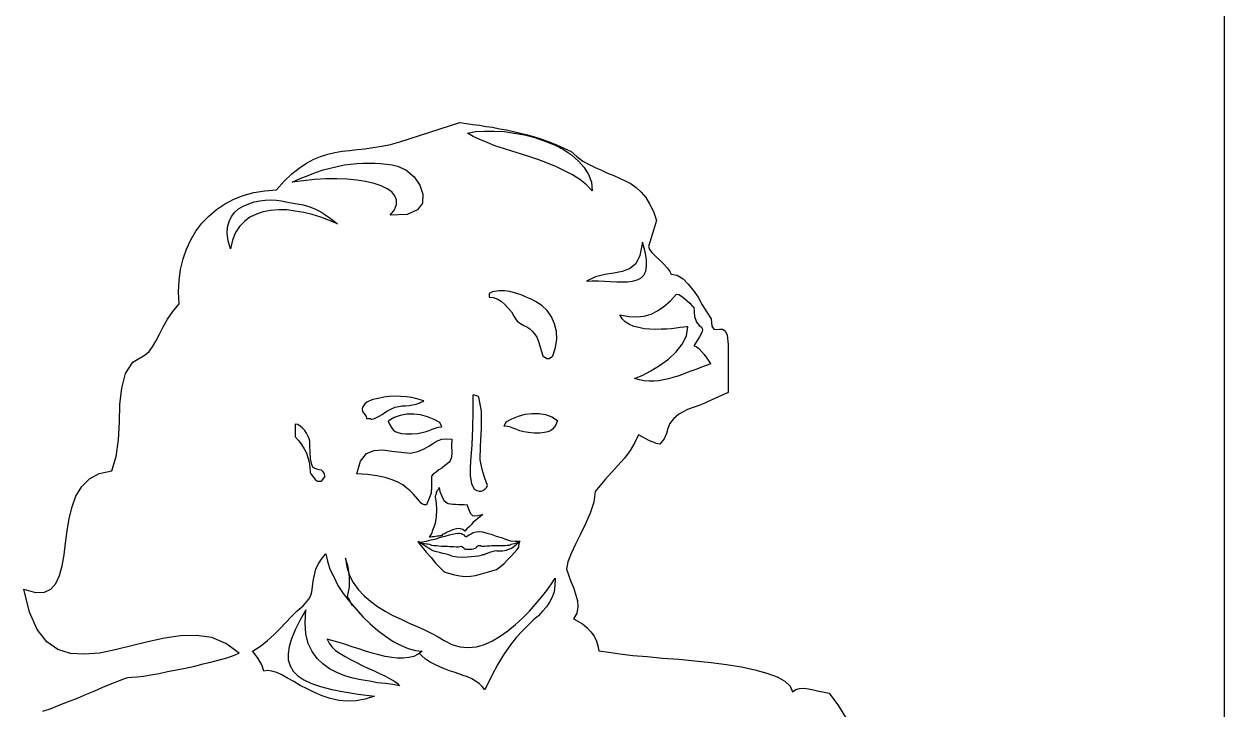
# Model space of a CAD drawing. Extents: x 11 to 592, y 33 to 88.
# Drawn here: x 275.44 to 281.26, y 61.2 to 64.53 of the extents above; entities that cross this region are included whole.
import ezdxf

# ---------------------------------------------------------------- set-up
doc = ezdxf.new("R2010")
doc.units = 0
doc.layers.get('0').update_dxf_attribs({"linetype": 'CONTINUOUS'})
doc.layers.add('PISO', color=5, linetype='CONTINUOUS')

msp = doc.modelspace()

# ---------------------------------------------------------------- linework, layer by layer
at = {"linetype": 'CONTINUOUS'}
for points in [[(275.5266, 61.1926), (275.5676, 61.2056), (275.6087, 61.2225), (275.6516, 61.2392), (275.6945, 61.256), (275.7375, 61.2747), (275.7785, 61.2915), (275.8177, 61.3083), (275.8531, 61.3232), (275.8867, 61.3363), (275.9148, 61.3474), (275.939, 61.3549), (275.9576, 61.3568), (275.9838, 61.3587), (276.0155, 61.3624), (276.0509, 61.368), (276.0901, 61.3754), (276.1312, 61.3848), (276.1741, 61.3922), (276.2189, 61.4016), (276.2637, 61.4109), (276.3047, 61.4221), (276.3458, 61.4315), (276.3831, 61.4408), (276.4148, 61.4501), (276.4429, 61.4594), (276.4633, 61.4669), (276.4783, 61.4744), (276.4148, 61.521), (276.3458, 61.549), (276.2712, 61.5602), (276.1946, 61.5583), (276.1163, 61.5471), (276.036, 61.5285), (275.9558, 61.5098), (275.8774, 61.4893), (275.8009, 61.4744), (275.7281, 61.4688), (275.6609, 61.4725), (275.5993, 61.4912), (275.5452, 61.5285), (275.4986, 61.5882), (275.4613, 61.6721), (275.4351, 61.7841), (275.4911, 61.7673), (275.534, 61.7692), (275.5658, 61.7841), (275.59, 61.8121), (275.6068, 61.8513), (275.6199, 61.898), (275.6292, 61.9502), (275.6366, 62.008), (275.6441, 62.0677), (275.6535, 62.1275), (275.6684, 62.1835), (275.6871, 62.2357), (275.7151, 62.2824), (275.7524, 62.3197), (275.799, 62.3458), (275.8606, 62.3589), (275.883, 62.428), (275.8942, 62.5082), (275.8979, 62.594), (275.8998, 62.6799), (275.9091, 62.7601), (275.9278, 62.831), (275.9632, 62.8851), (276.0229, 62.9206), (276.0416, 62.9373), (276.0584, 62.9597), (276.0752, 62.9878), (276.092, 63.0214), (276.1107, 63.0568), (276.1312, 63.0941), (276.1573, 63.1314), (276.1871, 63.1687), (276.1853, 63.2266), (276.1871, 63.2826), (276.1946, 63.3349), (276.2077, 63.3871), (276.2226, 63.4338), (276.245, 63.4785), (276.2692, 63.5215), (276.2973, 63.5606), (276.3309, 63.5943), (276.3682, 63.626), (276.4074, 63.6521), (276.4522, 63.6764), (276.4988, 63.695), (276.5492, 63.7081), (276.6033, 63.7174), (276.6593, 63.7212), (276.6966, 63.764), (276.734, 63.7995), (276.7694, 63.8275), (276.8048, 63.8517), (276.8403, 63.8704), (276.8739, 63.8835), (276.9093, 63.8947), (276.9429, 63.9021), (276.9784, 63.9096), (277.0138, 63.9133), (277.0512, 63.9171), (277.0885, 63.9208), (277.1295, 63.9264), (277.1706, 63.9338), (277.2135, 63.9413), (277.2583, 63.9544), (277.5494, 64.0477)], [(277.5494, 64.0477), (277.5812, 64.044), (277.6129, 64.0383), (277.6446, 64.0347), (277.6763, 64.029), (277.7081, 64.0253), (277.7416, 64.0179), (277.7752, 64.0123), (277.8088, 64.0048), (277.8442, 63.9973), (277.8779, 63.988), (277.9114, 63.9786), (277.9469, 63.9675), (277.9824, 63.9544), (278.0178, 63.9395), (278.0532, 63.9245), (278.0887, 63.9078), (278.1167, 63.8835), (278.1466, 63.8611), (278.1764, 63.8443), (278.2063, 63.8293), (278.2362, 63.8163), (278.266, 63.8033), (278.2959, 63.792), (278.3239, 63.779), (278.3518, 63.7659), (278.3798, 63.751), (278.4041, 63.7323), (278.4284, 63.7099), (278.4508, 63.6838), (278.4694, 63.654), (278.4881, 63.6167), (278.503, 63.5737), (278.4638, 63.4468), (278.4694, 63.4319), (278.4806, 63.417), (278.4992, 63.3983), (278.5198, 63.3797), (278.5385, 63.361), (278.5571, 63.3423), (278.5683, 63.3255), (278.5739, 63.3125), (278.6037, 63.3069), (278.6318, 63.2901), (278.656, 63.2658), (278.6803, 63.2341), (278.7046, 63.2005), (278.7251, 63.1632), (278.7475, 63.1277), (278.7679, 63.096), (278.7717, 63.0606), (278.781, 63.0456), (278.7941, 63.0438), (278.809, 63.0456), (278.824, 63.0456), (278.8371, 63.0382), (278.8464, 63.0158), (278.8501, 62.971), (278.8501, 62.7377), (278.7176, 62.678), (278.6541, 62.6556), (278.6112, 62.6332), (278.5851, 62.6108), (278.5683, 62.5884), (278.559, 62.5641), (278.5515, 62.5399), (278.5403, 62.5137), (278.5198, 62.4877), (278.5105, 62.4895), (278.5011, 62.4913), (278.4918, 62.4951), (278.4825, 62.4988), (278.4694, 62.5044), (278.4545, 62.5119), (278.4377, 62.5212), (278.4153, 62.5324), (278.3985, 62.4951), (278.3761, 62.4578), (278.3481, 62.4205), (278.3164, 62.385), (278.2846, 62.3495), (278.2548, 62.316), (278.2287, 62.2861), (278.2063, 62.2581), (278.1988, 62.2059), (278.182, 62.1536), (278.1596, 62.1014), (278.1353, 62.051), (278.1111, 62.0025), (278.0887, 61.9577), (278.0738, 61.9166), (278.0663, 61.8811), (278.0756, 61.8532), (278.0869, 61.8214), (278.0999, 61.7916), (278.1111, 61.7599), (278.1204, 61.7282), (278.1223, 61.6983), (278.1167, 61.6685), (278.0999, 61.6404), (278.1223, 61.6292), (278.1447, 61.6162), (278.1652, 61.5975), (278.1839, 61.577), (278.2007, 61.5565), (278.2119, 61.5322), (278.2194, 61.5098), (278.2231, 61.4855), (278.2697, 61.4781), (278.3257, 61.4706), (278.3891, 61.4632), (278.4582, 61.4575), (278.5329, 61.4501), (278.6112, 61.4445), (278.6896, 61.437), (278.7679, 61.4277), (278.8426, 61.4184), (278.9154, 61.4072), (278.9807, 61.3922), (279.0386, 61.3773), (279.089, 61.3587), (279.1263, 61.3381), (279.1524, 61.3139), (279.1636, 61.2859), (279.1785, 61.2971), (279.1972, 61.3027), (279.2177, 61.3046), (279.2401, 61.3008), (279.2644, 61.2952), (279.2905, 61.2896), (279.3166, 61.284), (279.3408, 61.2803), (279.3856, 61.2187), (279.4267, 61.1515)], [(277.5867, 63.9973), (277.626, 64.0048), (277.6689, 64.0066), (277.7155, 64.0066), (277.764, 64.0048), (277.8126, 63.9973), (277.863, 63.988), (277.9133, 63.9749), (277.9618, 63.9581), (278.0085, 63.9395), (278.0514, 63.9171), (278.0906, 63.8909), (278.1242, 63.8611), (278.1522, 63.8293), (278.1727, 63.7958), (278.1876, 63.7585), (278.1914, 63.7174), (278.1634, 63.7454), (278.1317, 63.7715), (278.0962, 63.7939), (278.057, 63.8144), (278.0178, 63.8331), (277.9749, 63.8517), (277.932, 63.8667), (277.889, 63.8816), (277.8442, 63.8965), (277.8013, 63.9096), (277.7603, 63.9227), (277.7192, 63.9357), (277.6819, 63.9507), (277.6465, 63.9656), (277.6147, 63.9805), (277.5867, 63.9973)], [(276.7358, 63.7585), (276.775, 63.7771), (276.8142, 63.792), (276.8496, 63.8051), (276.8869, 63.8182), (276.9206, 63.8275), (276.9541, 63.835), (276.9877, 63.8424), (277.0194, 63.8462), (277.0493, 63.8499), (277.0791, 63.8517), (277.109, 63.8517), (277.137, 63.8517), (277.165, 63.8499), (277.193, 63.8462), (277.221, 63.8424), (277.2471, 63.8368), (277.2881, 63.8182), (277.3274, 63.7846), (277.3553, 63.7436), (277.3702, 63.7006), (277.3684, 63.6577), (277.3442, 63.6241), (277.2938, 63.6017), (277.2117, 63.598), (277.2322, 63.6241), (277.2415, 63.6502), (277.2415, 63.6726), (277.234, 63.6931), (277.2191, 63.7118), (277.1967, 63.7267), (277.1669, 63.7416), (277.1333, 63.7529), (277.0922, 63.7622), (277.0493, 63.7678), (277.0027, 63.7734), (276.9523, 63.7753), (276.9, 63.7753), (276.8459, 63.7715), (276.7899, 63.7659), (276.7358, 63.7585)], [(276.956, 63.5569), (276.9168, 63.5737), (276.8758, 63.5887), (276.8328, 63.6017), (276.7918, 63.611), (276.7507, 63.6185), (276.7097, 63.6241), (276.6705, 63.6241), (276.6313, 63.6222), (276.5958, 63.6147), (276.5623, 63.6036), (276.5305, 63.5887), (276.5044, 63.5681), (276.4802, 63.5439), (276.4615, 63.514), (276.4465, 63.4767), (276.4372, 63.4356), (276.426, 63.4748), (276.4205, 63.5102), (276.4223, 63.5401), (276.4298, 63.5681), (276.4409, 63.5923), (276.4578, 63.6129), (276.4764, 63.6297), (276.4988, 63.6427), (276.525, 63.654), (276.551, 63.6633), (276.5791, 63.6689), (276.6052, 63.6708), (276.6331, 63.6726), (276.6593, 63.6708), (276.6835, 63.6689), (276.7059, 63.6633), (276.7507, 63.6558), (276.7899, 63.6484), (276.8217, 63.6391), (276.8496, 63.6278), (276.8758, 63.6147), (276.9, 63.598), (276.9262, 63.5793), (276.956, 63.5569)], [(278.1634, 63.2788), (278.1914, 63.2807), (278.2212, 63.2807), (278.2511, 63.2788), (278.2809, 63.277), (278.3108, 63.2752), (278.3369, 63.2752), (278.363, 63.2752), (278.3873, 63.2788), (278.4097, 63.2845), (278.4265, 63.2938), (278.4414, 63.3069), (278.4508, 63.3274), (278.4545, 63.3516), (278.4545, 63.3833), (278.4489, 63.4207), (278.4358, 63.4674), (278.4228, 63.4039), (278.4022, 63.3628), (278.3724, 63.3386), (278.3369, 63.3255), (278.2959, 63.318), (278.2529, 63.3106), (278.2081, 63.2994), (278.1634, 63.2788)], [(277.6913, 63.2005), (277.7117, 63.1986), (277.7304, 63.1931), (277.7491, 63.1818), (277.7678, 63.165), (277.7845, 63.1483), (277.7995, 63.1296), (277.8107, 63.109), (277.8219, 63.0904), (277.8293, 63.0829), (277.8442, 63.0736), (277.8592, 63.0642), (277.8741, 63.0568), (277.889, 63.0475), (277.9003, 63.0363), (277.9114, 63.0232), (277.9227, 63.0064), (277.9301, 62.9859), (277.9525, 62.9168), (277.96, 62.9094), (277.9618, 62.9094), (277.9655, 62.9075), (277.9711, 62.9038), (277.9768, 62.9038), (277.9824, 62.9038), (277.9898, 62.9075), (277.9935, 62.9094), (277.9954, 62.9094), (278.001, 62.9168), (278.0141, 62.9561), (278.0197, 62.9971), (278.0178, 63.0344), (278.0085, 63.0717), (277.9935, 63.1053), (277.973, 63.137), (277.9469, 63.1613), (277.917, 63.18), (277.8947, 63.1911), (277.8704, 63.2005), (277.8461, 63.2117), (277.82, 63.221), (277.792, 63.2285), (277.7659, 63.2322), (277.7379, 63.2322), (277.7081, 63.2266), (277.7043, 63.2248), (277.7006, 63.2229), (277.695, 63.221), (277.6913, 63.2191), (277.6913, 63.2005)], [(278.3257, 63.1146), (278.3687, 63.1072), (278.4078, 63.1053), (278.4433, 63.109), (278.4768, 63.1184), (278.5086, 63.1352), (278.5385, 63.1557), (278.5702, 63.1818), (278.6001, 63.2155), (278.6112, 63.2135), (278.6243, 63.2061), (278.6392, 63.1949), (278.6523, 63.1837), (278.6654, 63.1725), (278.6747, 63.1613), (278.6822, 63.1538), (278.684, 63.152), (278.6878, 63.1072), (278.6971, 63.0792), (278.7102, 63.0642), (278.7213, 63.0549), (278.7269, 63.0456), (278.7251, 63.0325), (278.712, 63.0083), (278.684, 62.9654), (278.6952, 62.9616), (278.7082, 62.9523), (278.7213, 62.9373), (278.7344, 62.9224), (278.7475, 62.9056), (278.7568, 62.8907), (278.7643, 62.8814), (278.7661, 62.8776), (278.7437, 62.8702), (278.7213, 62.8609), (278.6989, 62.8516), (278.6747, 62.8441), (278.6523, 62.8347), (278.6299, 62.8254), (278.6075, 62.8179), (278.5832, 62.8105), (278.5608, 62.8049), (278.5366, 62.7993), (278.5142, 62.7955), (278.4899, 62.7937), (278.4675, 62.7937), (278.4433, 62.7955), (278.4209, 62.7993), (278.3966, 62.8068), (278.4339, 62.8217), (278.475, 62.8441), (278.518, 62.8702), (278.5608, 62.9), (278.5982, 62.9355), (278.628, 62.9728), (278.6485, 63.0139), (278.656, 63.0568), (278.6485, 63.0568), (278.6355, 63.0549), (278.6187, 63.0531), (278.5982, 63.0512), (278.5758, 63.0475), (278.5515, 63.0456), (278.5254, 63.0456), (278.4974, 63.0438), (278.4713, 63.0456), (278.4433, 63.0475), (278.4171, 63.0531), (278.3929, 63.0587), (278.3724, 63.068), (278.3518, 63.0811), (278.3369, 63.096), (278.3257, 63.1146)], [(277.0773, 62.6462), (277.0829, 62.6388), (277.0885, 62.6313), (277.0941, 62.622), (277.096, 62.6127), (277.1034, 62.6127), (277.1109, 62.6127), (277.1165, 62.6127), (277.1202, 62.6089), (277.1314, 62.6108), (277.1445, 62.6164), (277.1576, 62.6239), (277.1725, 62.6313), (277.1855, 62.6406), (277.1986, 62.65), (277.2117, 62.6556), (277.221, 62.6612), (277.2359, 62.6668), (277.2527, 62.6705), (277.2695, 62.6743), (277.2863, 62.6743), (277.3031, 62.6761), (277.3199, 62.678), (277.3367, 62.6817), (277.3516, 62.6874), (277.3572, 62.6892), (277.3647, 62.6929), (277.3702, 62.6948), (277.374, 62.6985), (277.3404, 62.7078), (277.3161, 62.7134), (277.2901, 62.7172), (277.2621, 62.719), (277.234, 62.7209), (277.206, 62.719), (277.18, 62.7153), (277.1538, 62.7097), (277.1277, 62.7041), (277.1165, 62.7003), (277.1072, 62.6967), (277.0978, 62.691), (277.0885, 62.6836), (277.0829, 62.6761), (277.0773, 62.6668), (277.0755, 62.6575), (277.0773, 62.6462)], [(277.6017, 62.4056), (277.5998, 62.3719), (277.5998, 62.3346), (277.6054, 62.2973), (277.6185, 62.2693), (277.6315, 62.2637), (277.6427, 62.26), (277.652, 62.26), (277.6614, 62.2637), (277.6707, 62.2693), (277.6782, 62.2768), (277.6819, 62.2824), (277.6838, 62.288), (277.6707, 62.3235), (277.6614, 62.3533), (277.6539, 62.3813), (277.6483, 62.4111), (277.6502, 62.4783), (277.6539, 62.5641), (277.6539, 62.6481), (277.6409, 62.7153), (277.6371, 62.7209), (277.6296, 62.7227), (277.6203, 62.7247), (277.6129, 62.7247), (277.6129, 62.6462), (277.611, 62.566), (277.6072, 62.4839), (277.6017, 62.4056)], [(277.4524, 62.5922), (277.4244, 62.6071), (277.3926, 62.6202), (277.3591, 62.6295), (277.3255, 62.6332), (277.2919, 62.6332), (277.2602, 62.6276), (277.2303, 62.6164), (277.2023, 62.5996), (277.2098, 62.5809), (277.2173, 62.5679), (277.2266, 62.5567), (277.2359, 62.5492), (277.249, 62.5436), (277.2657, 62.5399), (277.2881, 62.538), (277.3161, 62.538), (277.3442, 62.5399), (277.3666, 62.5436), (277.3852, 62.5492), (277.4001, 62.5548), (277.415, 62.5604), (277.43, 62.566), (277.4449, 62.5698), (277.4617, 62.5716), (277.4524, 62.5922)], [(277.7734, 62.5958), (277.8013, 62.6108), (277.8331, 62.6239), (277.8666, 62.6332), (277.9003, 62.6369), (277.9338, 62.6369), (277.9655, 62.6313), (277.9954, 62.6202), (278.0234, 62.6033), (278.0159, 62.5847), (278.0085, 62.5716), (277.9992, 62.5604), (277.9898, 62.553), (277.9768, 62.5474), (277.96, 62.5436), (277.9376, 62.5418), (277.9096, 62.5418), (277.8816, 62.5436), (277.8592, 62.5474), (277.8406, 62.553), (277.8256, 62.5585), (277.8107, 62.5641), (277.7958, 62.5698), (277.7808, 62.5734), (277.764, 62.5754), (277.7734, 62.5958)], [(276.8217, 62.5026), (276.8179, 62.5137), (276.8123, 62.5287), (276.8048, 62.5418), (276.7973, 62.5548), (276.7862, 62.566), (276.775, 62.5754), (276.7638, 62.5828), (276.7507, 62.5847), (276.7507, 62.5231), (276.7675, 62.5044), (276.7806, 62.4858), (276.7937, 62.4653), (276.8048, 62.4447), (276.8123, 62.4223), (276.8179, 62.3999), (276.8217, 62.3757), (276.8235, 62.3495), (276.8272, 62.3439), (276.8385, 62.329), (276.8496, 62.3141), (276.859, 62.3085), (276.8776, 62.3085), (276.8944, 62.329), (276.8925, 62.3458), (276.8851, 62.3552), (276.8776, 62.3608), (276.8665, 62.3626), (276.8552, 62.3663), (276.8441, 62.3701), (276.8366, 62.3757), (276.831, 62.3887), (276.8254, 62.4167), (276.8235, 62.4503), (276.8217, 62.4802), (276.8217, 62.5026)], [(277.5102, 62.5119), (277.5084, 62.4783), (277.5102, 62.4485), (277.5084, 62.4242), (277.5027, 62.4074), (277.4972, 62.3999), (277.4878, 62.3925), (277.4748, 62.3832), (277.4617, 62.3719), (277.4468, 62.3626), (277.4337, 62.3514), (277.4206, 62.3421), (277.4113, 62.3328), (277.4113, 62.2805), (277.4095, 62.2507), (277.402, 62.2283), (277.3871, 62.1928), (277.3777, 62.1928), (277.3684, 62.1966), (277.3609, 62.2021), (277.3535, 62.2115), (277.3442, 62.2226), (277.3349, 62.2339), (277.3236, 62.2469), (277.3087, 62.2618), (277.2919, 62.2749), (277.2732, 62.2898), (277.249, 62.3029), (277.221, 62.3141), (277.1874, 62.3253), (277.1463, 62.3346), (277.1015, 62.3402), (277.0493, 62.3439), (277.068, 62.4056), (277.096, 62.4429), (277.1333, 62.4578), (277.1743, 62.4596), (277.2191, 62.454), (277.2639, 62.4485), (277.3087, 62.4447), (277.346, 62.4522), (277.3759, 62.4653), (277.3983, 62.4783), (277.417, 62.4895), (277.4319, 62.4988), (277.4449, 62.5063), (277.4617, 62.5119), (277.4822, 62.5137), (277.5102, 62.5119)], [(277.4487, 62.2768), (277.4524, 62.2581), (277.4617, 62.2357), (277.471, 62.2152), (277.4841, 62.204), (277.4934, 62.2002), (277.5046, 62.1984), (277.5158, 62.1966), (277.5289, 62.1966), (277.542, 62.1946), (277.555, 62.1946), (277.5699, 62.1946), (277.5849, 62.1928), (277.583, 62.1946), (277.5886, 62.1816), (277.5942, 62.1667), (277.5998, 62.1536), (277.611, 62.1424), (277.6222, 62.1405), (277.6371, 62.1424), (277.6502, 62.1443), (277.6614, 62.1462), (277.6502, 62.1368), (277.6371, 62.1275), (277.626, 62.1181), (277.6147, 62.1088), (277.6054, 62.0976), (277.5942, 62.0864), (277.583, 62.0771), (277.5737, 62.0659), (277.5643, 62.0734), (277.5532, 62.0771), (277.5401, 62.079), (277.527, 62.0752), (277.514, 62.0715), (277.5009, 62.0659), (277.4878, 62.0603), (277.4785, 62.0547), (277.4748, 62.0528), (277.4692, 62.051), (277.4636, 62.0473), (277.4598, 62.0435), (277.4524, 62.0435), (277.4468, 62.0417), (277.4394, 62.0417), (277.4319, 62.0398), (277.4244, 62.0379), (277.415, 62.0379), (277.4076, 62.036), (277.4001, 62.036), (277.4057, 62.0417), (277.4113, 62.051), (277.415, 62.0584), (277.417, 62.0659), (277.4206, 62.0752), (277.4244, 62.0864), (277.4281, 62.0958), (277.4319, 62.1051), (277.4356, 62.1349), (277.4374, 62.1686), (277.4356, 62.2021), (277.4319, 62.232), (277.4319, 62.2376), (277.4337, 62.2432), (277.4356, 62.2488), (277.4356, 62.2544), (277.4394, 62.26), (277.443, 62.2656), (277.4468, 62.2712), (277.4487, 62.2768)], [(277.3516, 62.0118), (277.3666, 62.0136), (277.3871, 62.0174), (277.4095, 62.023), (277.4337, 62.0286), (277.4561, 62.036), (277.4785, 62.0417), (277.4991, 62.0473), (277.514, 62.051), (277.5289, 62.0547), (277.542, 62.0566), (277.5494, 62.0566), (277.5569, 62.0547), (277.5625, 62.051), (277.5681, 62.0473), (277.5737, 62.0417), (277.5812, 62.0379), (277.583, 62.0398), (277.5867, 62.0435), (277.5942, 62.0473), (277.6036, 62.0528), (277.6147, 62.0584), (277.6278, 62.0622), (277.6427, 62.0641), (277.6595, 62.0622), (277.68, 62.0566), (277.7006, 62.051), (277.7248, 62.0417), (277.7491, 62.0342), (277.7715, 62.0267), (277.7958, 62.0193), (277.8182, 62.0174), (277.8386, 62.0174), (277.8424, 62.0174), (277.8406, 62.0155), (277.8368, 62.0136), (277.8331, 62.0099), (277.8312, 62.0099), (277.8237, 62.008), (277.8144, 62.0043), (277.8051, 62.0025), (277.7976, 62.0006), (277.7883, 61.9969), (277.7789, 61.9969), (277.7696, 61.995), (277.7621, 61.995), (277.7211, 61.995), (277.7117, 61.995), (277.7043, 61.995), (277.695, 61.9931), (277.6875, 61.9931), (277.68, 61.9931), (277.6707, 61.9913), (277.6633, 61.9913), (277.6539, 61.9913), (277.6502, 61.995), (277.6483, 61.995), (277.6465, 61.995), (277.6427, 61.995), (277.6409, 61.995), (277.639, 61.995), (277.6353, 61.9931), (277.6334, 61.9913), (277.6315, 61.9913), (277.6278, 61.9856), (277.6222, 61.982), (277.6147, 61.9782), (277.6072, 61.9763), (277.5998, 61.9763), (277.5905, 61.9763), (277.583, 61.9763), (277.5755, 61.9763), (277.5718, 61.9801), (277.5681, 61.9838), (277.5625, 61.9875), (277.5569, 61.9913), (277.5494, 61.9894), (277.542, 61.9875), (277.5308, 61.9875), (277.5196, 61.9894), (277.5102, 61.9894), (277.4991, 61.9894), (277.4897, 61.9913), (277.4822, 61.9913), (277.471, 61.9913), (277.458, 61.9913), (277.4468, 61.9931), (277.4356, 61.995), (277.4244, 61.995), (277.4132, 61.9969), (277.4039, 62.0006), (277.3926, 62.0025), (277.3871, 62.0025), (277.3777, 62.0043), (277.3702, 62.0062), (277.3628, 62.0062), (277.3609, 62.0062), (277.3609, 62.0062), (277.3591, 62.008), (277.3572, 62.0099), (277.3553, 62.0099), (277.3535, 62.0118), (277.3535, 62.0136), (277.3535, 62.0136), (277.3516, 62.0155), (277.3516, 62.0136), (277.3516, 62.0136), (277.3516, 62.0118), (277.3516, 62.0118)], [(277.346, 62.0155), (277.3516, 62.0062), (277.3666, 61.9875), (277.3852, 61.9632), (277.4095, 61.9372), (277.4319, 61.911), (277.4524, 61.8886), (277.4692, 61.8737), (277.4785, 61.8662), (277.5177, 61.8551), (277.5494, 61.8494), (277.5755, 61.8457), (277.6017, 61.8476), (277.626, 61.8513), (277.6539, 61.8587), (277.6875, 61.8681), (277.7267, 61.8793), (277.7341, 61.8849), (277.7472, 61.8942), (277.764, 61.9092), (277.7808, 61.9259), (277.7976, 61.9446), (277.8144, 61.9614), (277.8275, 61.9763), (277.8349, 61.9875), (277.8349, 61.9931), (277.8368, 62.0025), (277.8386, 62.0099), (277.8386, 62.0155), (277.8293, 62.0062), (277.82, 61.9969), (277.8107, 61.9894), (277.7995, 61.982), (277.7902, 61.9782), (277.7808, 61.9745), (277.7734, 61.9726), (277.7659, 61.9707), (277.7565, 61.9689), (277.7491, 61.9689), (277.7398, 61.9689), (277.7304, 61.9689), (277.7248, 61.9707), (277.7155, 61.9689), (277.7043, 61.9651), (277.6931, 61.9614), (277.6819, 61.9577), (277.6726, 61.9539), (277.667, 61.9502), (277.6633, 61.9502), (277.6595, 61.9502), (277.652, 61.9483), (277.639, 61.9446), (277.6241, 61.9427), (277.6054, 61.9409), (277.5849, 61.939), (277.5606, 61.9372), (277.5364, 61.939), (277.527, 61.9409), (277.5158, 61.9427), (277.5065, 61.9465), (277.4953, 61.9502), (277.4822, 61.9539), (277.4673, 61.9577), (277.4505, 61.9614), (277.43, 61.967), (277.4206, 61.9707), (277.4095, 61.9745), (277.4001, 61.982), (277.3889, 61.9875), (277.3796, 61.995), (277.3684, 62.0025), (277.3572, 62.008), (277.346, 62.0155)], [(276.9, 61.9558), (276.9075, 61.9203), (276.9187, 61.8811), (276.9373, 61.8438), (276.9579, 61.8028), (276.984, 61.7636), (277.0138, 61.7244), (277.0456, 61.6871), (277.0791, 61.6498), (277.1146, 61.6162), (277.1519, 61.5844), (277.1893, 61.5565), (277.2266, 61.5303), (277.2639, 61.5117), (277.2994, 61.4968), (277.3349, 61.4874), (277.3666, 61.4837), (277.3479, 61.4688), (277.3255, 61.4575), (277.3012, 61.452), (277.2751, 61.4501), (277.2471, 61.4501), (277.2191, 61.452), (277.1874, 61.4575), (277.1557, 61.465), (277.1239, 61.4744), (277.0922, 61.4837), (277.0586, 61.4949), (277.0269, 61.5042), (276.9952, 61.5154), (276.9635, 61.5247), (276.9336, 61.5341), (276.9056, 61.5415), (276.9149, 61.5229), (276.928, 61.5042), (276.9467, 61.4874), (276.969, 61.4725), (276.9934, 61.4575), (277.0194, 61.4426), (277.0474, 61.4277), (277.0755, 61.4146), (277.1034, 61.4016), (277.1333, 61.3885), (277.1594, 61.3754), (277.1855, 61.3643), (277.2079, 61.3512), (277.2284, 61.34), (277.2453, 61.3288), (277.2564, 61.3157), (277.2247, 61.3213), (277.1893, 61.327), (277.1501, 61.3306), (277.1109, 61.3381), (277.0698, 61.3437), (277.0307, 61.353), (276.9914, 61.3643), (276.9523, 61.3792), (276.9168, 61.3978), (276.8851, 61.4221), (276.8571, 61.4482), (276.8328, 61.4818), (276.8142, 61.521), (276.803, 61.5677), (276.7993, 61.6217), (276.803, 61.6834), (276.7731, 61.633), (276.7507, 61.5863), (276.7321, 61.5434), (276.7209, 61.5061), (276.7172, 61.4706), (276.7172, 61.4408), (276.7265, 61.4127), (276.7414, 61.3867), (276.7638, 61.3643), (276.7918, 61.3437), (276.8291, 61.327), (276.8739, 61.312), (276.928, 61.2971), (276.9877, 61.2859), (277.0567, 61.2747), (277.1352, 61.2653), (277.0904, 61.2504), (277.0456, 61.2429), (277.0027, 61.2411), (276.9616, 61.2449), (276.9206, 61.2542), (276.8814, 61.2672), (276.8441, 61.2822), (276.8086, 61.3008), (276.775, 61.3176), (276.7433, 61.3363), (276.7134, 61.353), (276.6854, 61.368), (276.6612, 61.3792), (276.6369, 61.3867), (276.6164, 61.3904), (276.5977, 61.3867), (276.5884, 61.4165), (276.5716, 61.4482), (276.5529, 61.4725), (276.5436, 61.4837), (276.5828, 61.5079), (276.6164, 61.536), (276.6481, 61.5639), (276.6779, 61.5938), (276.7041, 61.6217), (276.7321, 61.6516), (276.76, 61.6796), (276.7899, 61.7039), (276.8161, 61.7356), (276.8254, 61.7506), (276.831, 61.771), (276.8347, 61.7954), (276.8385, 61.8233), (276.8441, 61.8532), (276.8515, 61.883), (276.8645, 61.911), (276.8814, 61.9353), (276.9, 61.9558)], [(277.0288, 61.7058), (277.0194, 61.7207), (277.012, 61.7356), (277.0045, 61.7468), (277.0138, 61.7954), (277.0138, 61.8438), (277.0083, 61.8905), (276.9952, 61.9353), (277.0008, 61.8924), (277.0138, 61.8513), (277.0325, 61.8158), (277.0567, 61.7823), (277.0848, 61.7524), (277.1165, 61.7262), (277.1501, 61.7002), (277.1874, 61.6778), (277.2247, 61.6572), (277.2639, 61.6386), (277.3031, 61.6199), (277.3423, 61.6031), (277.3777, 61.5863), (277.4132, 61.5695), (277.4449, 61.5527), (277.4729, 61.536), (277.5102, 61.5154), (277.5494, 61.5042), (277.5886, 61.5005), (277.6296, 61.5042), (277.6689, 61.5154), (277.7081, 61.5341), (277.7454, 61.5565), (277.7827, 61.5826), (277.82, 61.6124), (277.8536, 61.6441), (277.8872, 61.6778), (277.917, 61.7113), (277.9451, 61.7449), (277.9711, 61.7785), (277.9935, 61.8103), (278.0122, 61.8382), (278.0103, 61.8028), (278.0066, 61.771), (277.9973, 61.7449), (277.9842, 61.7207), (277.9693, 61.6983), (277.9506, 61.6778), (277.9301, 61.6554), (277.9058, 61.6348), (277.8797, 61.6087), (277.8536, 61.5826), (277.8237, 61.5509), (277.7958, 61.5136), (277.764, 61.4706), (277.7341, 61.4202), (277.7024, 61.3624), (277.6707, 61.2952), (277.6576, 61.312), (277.6427, 61.327), (277.626, 61.3381), (277.6072, 61.3494), (277.5867, 61.3587), (277.5662, 61.3661), (277.5438, 61.3736), (277.5215, 61.3811), (277.4991, 61.3885), (277.4748, 61.3978), (277.4524, 61.4072), (277.4281, 61.4184), (277.4057, 61.4296), (277.3833, 61.4445), (277.3628, 61.4632), (277.3535, 61.4725), (277.3535, 61.4725)]]:
    msp.add_lwpolyline(points, dxfattribs=at)
at = {"layer": 'PISO'}
msp.add_line((281.2561, 86.3149), (281.2561, 47.7829), dxfattribs=at)

doc.saveas('drawing.dxf')
